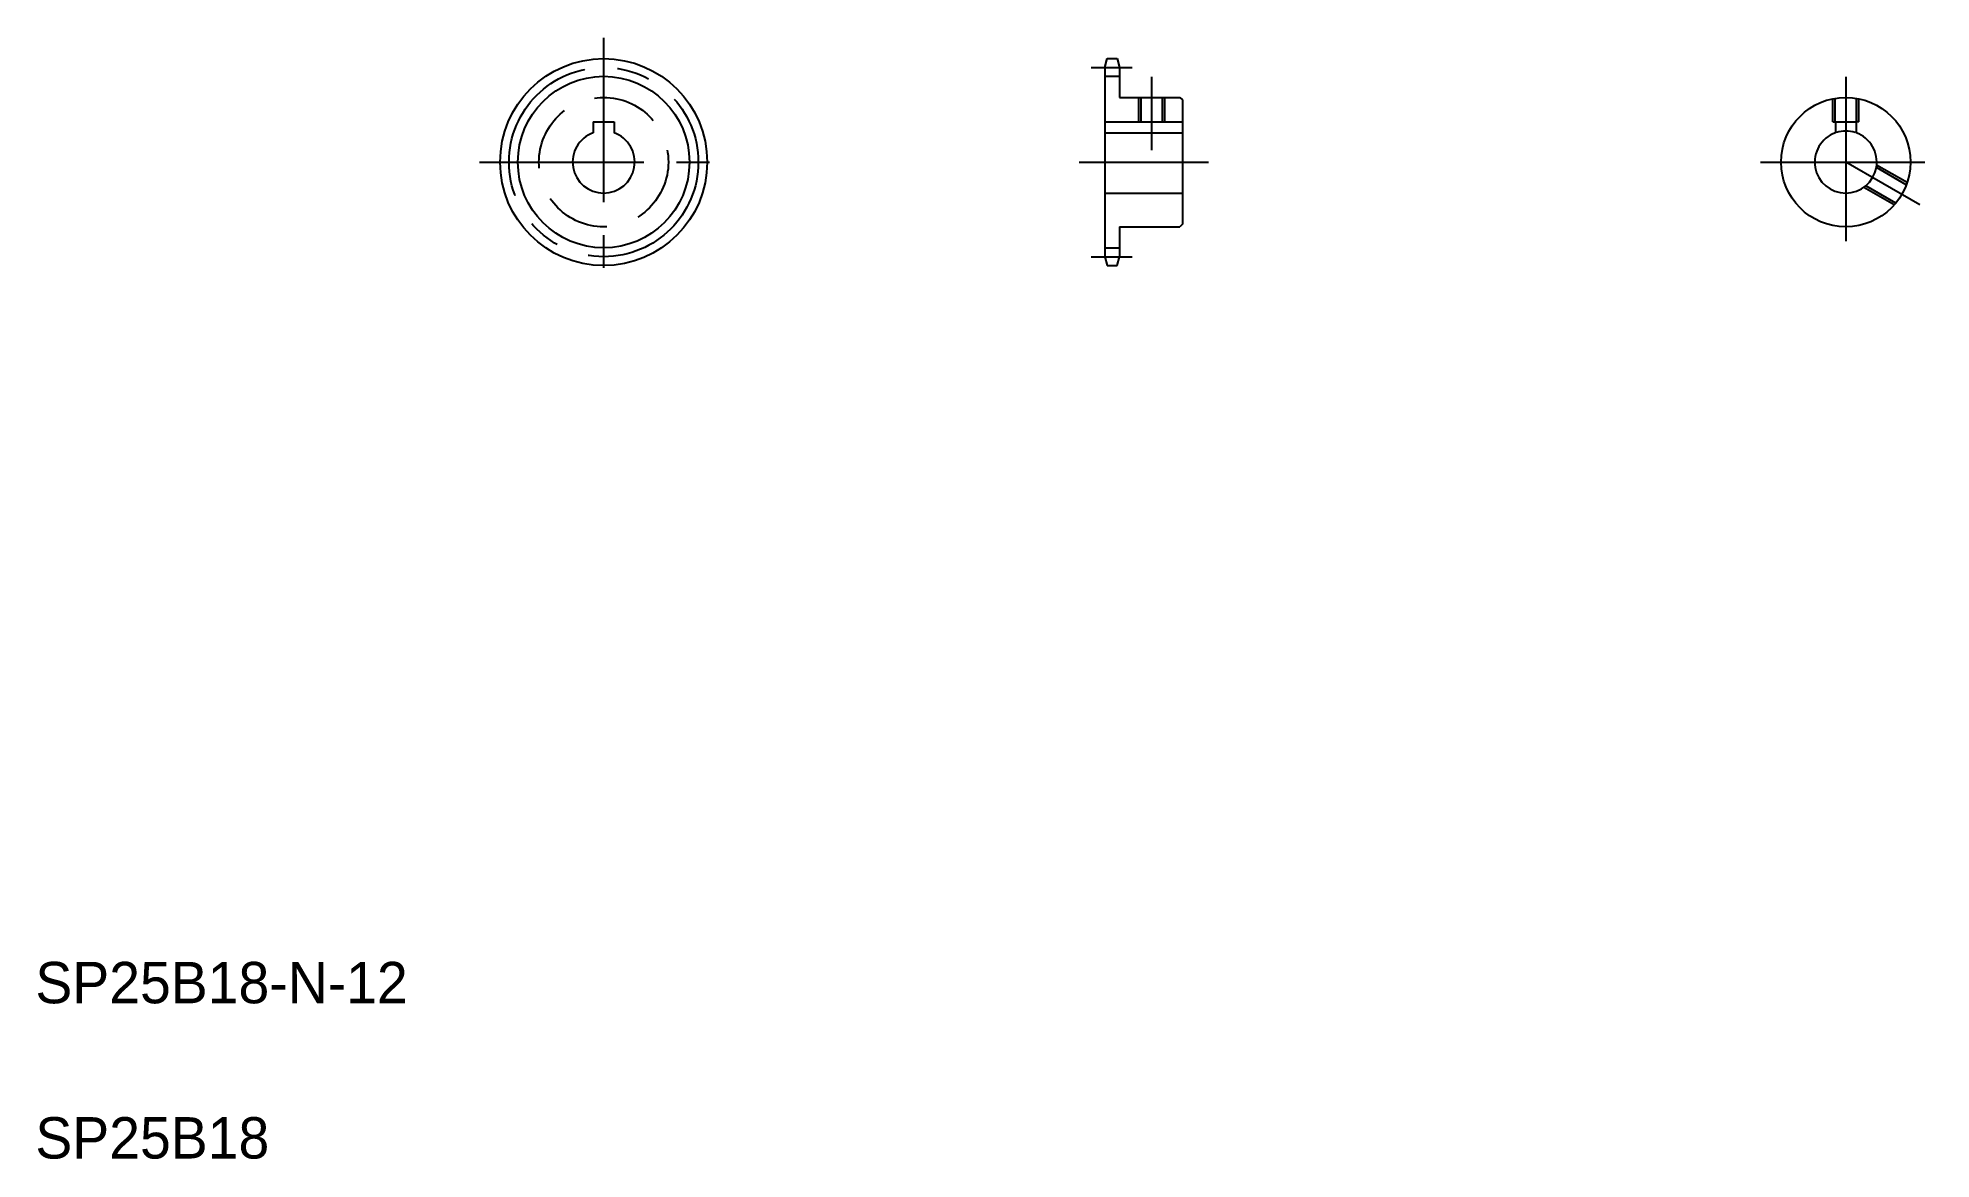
# Model space of a CAD drawing. Extents: x 20 to 386, y 20 to 237.
import ezdxf

# ---------------------------------------------------------------- set-up
doc = ezdxf.new("R2010")
doc.units = 0
doc.linetypes.add('CENTER', pattern=[50.8, 31.75, -6.35, 6.35, -6.35])
doc.linetypes.add('DASHED', pattern=[19.05, 12.7, -6.35])
doc.layers.get('0').update_dxf_attribs({"linetype": 'CONTINUOUS'})
doc.layers.add('CENTER', color=1, linetype='CENTER')

msp = doc.modelspace()

# ---------------------------------------------------------------- linework, layer by layer
at = {"color": 7, "linetype": 'CONTINUOUS'}
for p, q in [((226.67, 230.83), (227.13, 232.55)), ((226.67, 230.83), (226.67, 194.26)), ((227.13, 232.55), (229.01, 232.55)), ((229.01, 232.55), (229.47, 230.83)), ((229.47, 230.83), (229.47, 225.05)), ((226.67, 229.12), (229.47, 229.12)), ((229.47, 225.05), (241.17, 225.05)), ((233.62, 225.05), (233.62, 220.35)), ((237.72, 225.05), (237.72, 220.35)), ((241.17, 225.05), (241.67, 224.55)), ((241.67, 224.55), (241.67, 200.55)), ((127.81, 220.35), (127.81, 218.2)), ((127.81, 220.35), (131.81, 220.35)), ((131.81, 220.35), (131.81, 218.2)), ((226.67, 220.35), (241.67, 220.35)), ((367.81, 220.35), (367.81, 218.2)), ((367.81, 220.35), (371.81, 220.35)), ((371.81, 220.35), (371.81, 218.2)), ((226.67, 218.2), (241.67, 218.2)), ((226.67, 206.55), (241.67, 206.55)), ((229.47, 200.05), (241.17, 200.05)), ((229.47, 200.05), (229.47, 194.26)), ((229.47, 198.6), (229.47, 198.6)), ((241.67, 200.55), (241.17, 200.05)), ((226.67, 195.98), (229.47, 195.98)), ((226.67, 194.26), (227.13, 192.55)), ((229.01, 192.55), (229.47, 194.26)), ((229.47, 197.15), (229.47, 197.15)), ((227.13, 192.55), (229.01, 192.55))]:
    msp.add_line(p, q, dxfattribs=at)
at = {"color": 3, "linetype": 'CONTINUOUS'}
for p, q in [((233.17, 225.05), (233.17, 220.35)), ((238.17, 225.05), (238.17, 220.35))]:
    msp.add_line(p, q, dxfattribs=at)
at = {"color": 3, "linetype": 'DASHED'}
for p, q in [((367.31, 220.35), (367.31, 224.79)), ((367.76, 220.35), (367.76, 224.88)), ((371.86, 220.35), (371.86, 224.88)), ((372.31, 220.35), (372.31, 224.79)), ((367.31, 220.35), (367.81, 220.35)), ((372.31, 220.35), (371.81, 220.35)), ((381.51, 208.16), (375.72, 211.5)), ((381.66, 208.59), (375.78, 211.98)), ((379.16, 204.26), (373.28, 207.65)), ((379.46, 204.61), (373.67, 207.95))]:
    msp.add_line(p, q, dxfattribs=at)
at = {"color": 7, "linetype": 'CONTINUOUS'}
for centre, radius in [((129.81, 212.55), 20), ((369.81, 212.55), 12.5)]:
    msp.add_circle(centre, radius, dxfattribs=at)
at = {"color": 3, "linetype": 'CONTINUOUS'}
msp.add_circle((129.81, 212.55), 16.57, dxfattribs=at)
at = {"color": 3, "linetype": 'DASHED'}
msp.add_circle((129.81, 212.55), 12.5, dxfattribs=at)
at = {"color": 7, "linetype": 'CONTINUOUS'}
for centre in [(129.81, 212.55), (369.81, 212.55)]:
    msp.add_arc(centre, 6, 109.4712, 70.5288, dxfattribs=at)
at = {"color": 3, "linetype": 'CONTINUOUS'}
msp.add_arc((369.81, 212.55), 6, 72.5424, 107.4576, dxfattribs=at)
at = {"layer": 'CENTER', "color": 1, "linetype": 'CENTER'}
for p, q in [((129.81, 236.55), (129.81, 188.54)), ((224, 230.83), (231.9, 230.83)), ((235.67, 229.05), (235.67, 214.85)), ((369.81, 229.05), (369.81, 196.05)), ((105.8, 212.55), (153.81, 212.55)), ((221.67, 212.55), (246.67, 212.55)), ((353.31, 212.55), (386.31, 212.55)), ((384.12, 204.28), (369.81, 212.55)), ((224, 194.26), (231.9, 194.26))]:
    msp.add_line(p, q, dxfattribs=at)
msp.add_circle((129.81, 212.55), 18.29, dxfattribs=at)

# ---------------------------------------------------------------- texts
at = {"color": 7, "linetype": 'CONTINUOUS'}
for s, p in [('SP25B18-N-12', (20, 50)), ('SP25B18', (20, 20))]:
    msp.add_text(s, height=8, dxfattribs=at).set_placement(p)

doc.saveas('drawing.dxf')
